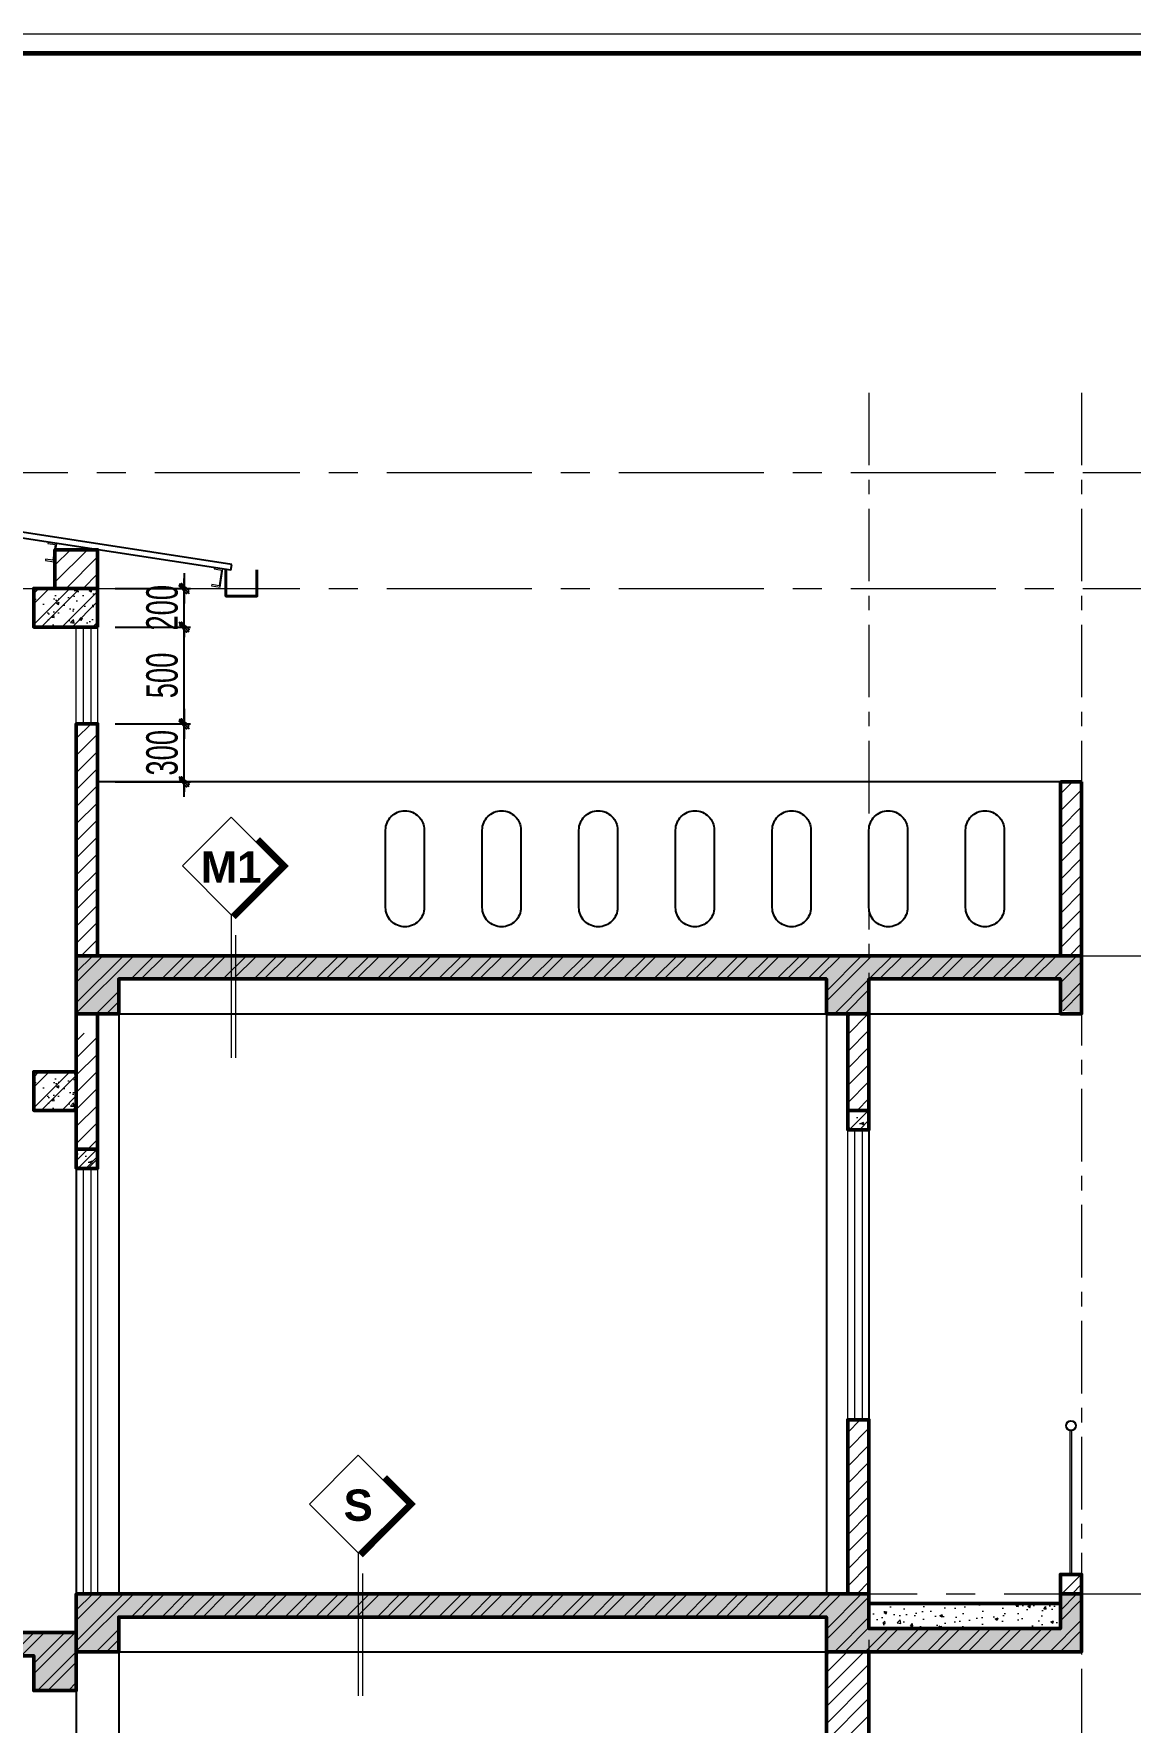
# Model space of a CAD drawing. Header units: millimetres. Extents: x 596422 to 1674380, y -367470 to 58862.
# Drawn here: x 1069045 to 1074717, y -25945 to -17213 of the extents above; entities that cross this region are included whole.
import ezdxf
from ezdxf.enums import TextEntityAlignment as Align

# ---------------------------------------------------------------- set-up
doc = ezdxf.new("R2010")
doc.units = ezdxf.units.MM
doc.header["$LTSCALE"] = 600
doc.header["$MEASUREMENT"] = 0
doc.linetypes.add('CENTER', pattern=[2, 1.25, -0.25, 0.25, -0.25])
doc.linetypes.add('CENTERX2', pattern=[4, 2.5, -0.5, 0.5, -0.5])
doc.layers.get('0').update_dxf_attribs({"lineweight": 0})
doc.layers.get('Defpoints').update_dxf_attribs({"lineweight": 0})
for name, color, linetype, lineweight in [('EG Dim', 8, 'Continuous', 18), ('LC Hatch', 252, 'Continuous', 9), ('LC Net dam2', 6, 'Continuous', 40), ('LC Net thay', 7, 'Continuous', 25), ('NET KY HIEU', 31, 'Continuous', 20), ('NET THEP', 1, 'Continuous', 20), ('NETTHAY', 253, 'Continuous', 25), ('truc', 76, 'CENTER', 9), ('VAT DUNG TV', 253, 'Continuous', 9), ('wall', 30, 'Continuous', 50)]:
    doc.layers.add(name, color=color, linetype=linetype, lineweight=lineweight)
doc.layers.add('Khungten_LCDI', color=7, linetype='Continuous')
doc.layers.add('Kichthuoc', color=9, linetype='Continuous')
doc.styles.add('CHU TO', font='VHARIALB.TTF')
doc.styles.add('HOATBIF', font='hoatbif.shx', dxfattribs={"width": 0.65})
doc.styles.add('Khungten', font='VHAVAN.TTF', dxfattribs={"width": 0.9, "height": 5000})
doc.styles.add('Title', font='VHAVAN.TTF', dxfattribs={"width": 0.8})
doc.dimstyles.new('1-100', dxfattribs={"dimscale": 300, "dimtxt": 1.2, "dimasz": 0.25, "dimexe": 0.5, "dimexo": 0, "dimgap": 0.3, "dimtad": 1, "dimdec": 0, "dimzin": 0, "dimdsep": 46, "dimtxsty": 'HOATBIF', "dimblk1": 'DOT', "dimblk2": 'DOT', "dimsah": 1, "dimcen": -1, "dimdle": 1, "dimclrd": 256, "dimclre": 256, "dimclrt": 4, "dimadec": 3, "dimazin": 2, "dimtfac": 0.333333, "dimtdec": 0, "dimtix": 1, "dimtmove": 2, "dimatfit": 3, "dimldrblk": 'DOT', "dimfxl": 1, "dimtvp": 0.833333, "dimtolj": 1, "dimtzin": 0, "dimarcsym": 0})
pattern_1 = [(50, (337797.23, 0), (143.452037, -12.550427), [15, -165]), (355, (337797.23, 0), (-27.750267, 150.438427), [12, -132]), (100.4514, (337809.18, -1.05), (115.701876, 137.887908), [12.748038, -140.228422]), (46.1842, (337797.23, 40), (213.44821, -33.103803), [22.5, -247.5]), (96.6356, (337815.02, 37.24), (186.93254, 194.823574), [19.12206, -210.3426]), (351.1842, (337797.23, 40), (186.93239, 194.82372), [18, -198]), (21, (337817.23, 30), (119.38141, -80.523778), [15, -165]), (326, (337817.23, 30), (48.663066, 145.03001), [12, -132]), (71.4514, (337827.18, 23.29), (168.044526, 64.5061), [12.748038, -140.228422]), (37.5, (337797.23, 0), (2.431971, 66.5787708), [0, -130.4, 0, -134, 0, -132.5]), (7.5, (337797.23, 0), (52.6139075, 78.8823424), [0, -76.4, 0, -127.4, 0, -50.5]), (327.5, (337752.63, 0), (106.7644872, -4.5109743), [0, -50, 0, -156, 0, -207]), (317.5, (337732.63, 0), (116.637234, 20.020996), [0, -65, 0, -103.6, 0, -147])]

# ---------------------------------------------------------------- blocks, each defined once
blk = doc.blocks.new('DOT')
at = {"layer": 'Kichthuoc'}
blk.add_line((-3, 0), (3, 0), dxfattribs=at)
at = {"layer": 'Kichthuoc', "color": 4}
blk.add_line((-1, -1), (1, 1), dxfattribs=at)
blk.add_lwpolyline([(0.5, 1), (-1, -0.5), (-0.5, -1), (1, 0.5)], close=True, dxfattribs=at)
blk = doc.blocks.new('*D659')
at = {"layer": 'Defpoints', "color": 0, "transparency": 16777216}
for p in [(1069466.6, -20281.1), (1069823.2, -20281.1), (1069466.6, -20781.1)]:
    blk.add_point(p, dxfattribs=at)
at = {"layer": 'EG Dim', "lineweight": -2, "transparency": 16777216}
for p, q in [((1069466.6, -20281.1), (1069855.7, -20281.1)), ((1069823.2, -20755.1), (1069823.2, -20307.1)), ((1069466.6, -20781.1), (1069855.7, -20781.1))]:
    blk.add_line(p, q, dxfattribs=at)
at = {"layer": 'EG Dim', "lineweight": -2, "transparency": 16777216, "xscale": 26, "yscale": 26, "zscale": 26}
for p, rotation in [((1069823.2, -20281.1), 90), ((1069823.2, -20781.1), 270)]:
    blk.add_blockref('DOT', p, dxfattribs=dict(at, rotation=rotation))
at = {"layer": 'EG Dim', "color": 4, "transparency": 16777216, "insert": (1069709.5, -20531.1), "char_height": 162.5, "attachment_point": 5, "rotation": 90, "style": 'HOATBIF'}
blk.add_mtext('\\A1;500', dxfattribs=at)
blk = doc.blocks.new('_Dot')
at = {"color": 0, "linetype": 'ByBlock', "lineweight": -2}
blk.add_line((-0.5, 0), (-1, 0), dxfattribs=at)
at = {"color": 0, "linetype": 'ByBlock', "const_width": 0.5}
blk.add_lwpolyline([(-0.25, 0, 1), (0.25, 0, 1)], format="xyb", close=True, dxfattribs=at)
blk = doc.blocks.new('*D660')
at = {"layer": 'Defpoints', "color": 0, "transparency": 16777216}
for p in [(1069466.6, -20081.1), (1069823.2, -20081.1), (1069466.6, -20281.1)]:
    blk.add_point(p, dxfattribs=at)
at = {"layer": 'EG Dim', "lineweight": -2, "transparency": 16777216}
for p, q in [((1069466.6, -20081.1), (1069855.7, -20081.1)), ((1069823.2, -20055.1), (1069823.2, -20029.1)), ((1069823.2, -20281.1), (1069823.2, -20081.1)), ((1069466.6, -20281.1), (1069855.7, -20281.1)), ((1069823.2, -20307.1), (1069823.2, -20333.1))]:
    blk.add_line(p, q, dxfattribs=at)
at = {"layer": 'EG Dim', "lineweight": -2, "transparency": 16777216, "xscale": 26, "yscale": 26, "zscale": 26}
for p, rotation in [((1069823.2, -20081.1), 270), ((1069823.2, -20281.1), 90)]:
    blk.add_blockref('DOT', p, dxfattribs=dict(at, rotation=rotation))
at = {"layer": 'EG Dim', "color": 4, "transparency": 16777216, "insert": (1069709.5, -20181.1), "char_height": 162.5, "attachment_point": 5, "rotation": 90, "style": 'HOATBIF'}
blk.add_mtext('\\A1;200', dxfattribs=at)
blk = doc.blocks.new('LCDI-new')
at = {"layer": 'Defpoints', "lineweight": 0}
blk.add_lwpolyline([(-1626044.71, 488105.01), (-1626044.71, 488402.01), (-1625624.71, 488402.01), (-1625624.71, 488105.01)], close=True, dxfattribs=at)
at = {"layer": 'Khungten_LCDI', "color": 5, "lineweight": 60}
blk.add_lwpolyline([(-1626032.71, 488107.01), (-1626032.71, 488400.01), (-1625626.71, 488400.01), (-1625626.71, 488107.01)], close=True, dxfattribs=at)
at = {"color": 2, "style": 'Title', "width": 1.824646}
for tag, p, p2 in [('TENBANVE1', (-1625663.58, 488164.65), (-1625629.32, 488164.65)), ('TENBANVE2', (-1625663.58, 488157.89), (-1625629.32, 488157.89))]:
    blk.add_attdef(tag, text='', height=2.5, dxfattribs=at).set_placement(p, p2, align=Align.FIT)
at = {"color": 7, "style": 'Khungten', "width": 0.8}
for tag, p in [('REVISION', (-1625637.72, 488146.05)), ('NGAYHT', (-1625637.25, 488137.42))]:
    blk.add_attdef(tag, text='', height=2, dxfattribs=at).set_placement(p, align=Align.CENTER)
at = {"color": 2, "style": 'Title', "width": 0.7}
blk.add_attdef('SOBANVE', text='', height=2.5, dxfattribs=at).set_placement((-1625637.09, 488114.55), align=Align.CENTER)
blk = doc.blocks.new('*U238')
at = {"layer": 'NET KY HIEU', "color": 1, "lineweight": -2, "ltscale": 600}
blk.add_line((30, -145), (30, -1009), dxfattribs=at)
blk.add_wipeout([(0, 688), (-344, 344), (0, 0), (344, 344)])
at = {"layer": 'NET KY HIEU', "color": 7, "lineweight": -2, "ltscale": 600}
blk.add_line((0, 0), (0, -1009), dxfattribs=at)
at = {"layer": 'NET KY HIEU', "color": 7, "linetype": 'Continuous', "lineweight": -2}
blk.add_lwpolyline([(0, 0), (344, 344), (0, 688), (-344, 344)], close=True, dxfattribs=at)
at = {"layer": 'NET KY HIEU', "linetype": 'Continuous', "lineweight": -2, "const_width": 44.2}
blk.add_lwpolyline([(16, -16), (375, 344), (188, 532)], dxfattribs=at)
at = {"layer": 'NET KY HIEU', "color": 4, "lineweight": -2, "style": 'CHU TO'}
blk.add_attdef('N1', text='', height=221, dxfattribs=at).set_placement((0, 336), align=Align.MIDDLE)
blk = doc.blocks.new('*D701')
at = {"layer": 'Defpoints', "color": 0, "transparency": 16777216}
for p in [(1069466.6, -20781.1), (1069823.2, -20781.1), (1069466.6, -21081)]:
    blk.add_point(p, dxfattribs=at)
at = {"layer": 'EG Dim', "lineweight": -2, "transparency": 16777216}
for p, q in [((1069466.6, -20781.1), (1069855.7, -20781.1)), ((1069823.2, -20755.1), (1069823.2, -20729.1)), ((1069823.2, -21081), (1069823.2, -20781.1)), ((1069466.6, -21081), (1069855.7, -21081)), ((1069823.2, -21107), (1069823.2, -21133))]:
    blk.add_line(p, q, dxfattribs=at)
at = {"layer": 'EG Dim', "lineweight": -2, "transparency": 16777216, "xscale": 26, "yscale": 26, "zscale": 26}
for p, rotation in [((1069823.2, -20781.1), 270), ((1069823.2, -21081), 90)]:
    blk.add_blockref('DOT', p, dxfattribs=dict(at, rotation=rotation))
at = {"layer": 'EG Dim', "color": 4, "transparency": 16777216, "insert": (1069709.5, -20931.1), "char_height": 162.5, "attachment_point": 5, "rotation": 90, "style": 'HOATBIF'}
blk.add_mtext('\\A1;300', dxfattribs=at)

msp = doc.modelspace()

# ---------------------------------------------------------------- hatches: boundary and pattern name
at = {"layer": 'LC Hatch', "ltscale": 2}
h = msp.add_hatch(dxfattribs=at)
h.set_pattern_fill('ANSI31', color=256, scale=500, double=1)
h.set_pattern_definition([(45, (-574694.494, -209380.653), (-44.1941738, 44.1941738), [])])
h.paths.add_polyline_path([(1069375.2, -19881.1), (1069155.2, -19881.1), (1069155.2, -20081), (1069375.2, -20081.1)])
at = {"layer": 'LC Hatch'}
h = msp.add_hatch(dxfattribs=at)
h.set_pattern_fill('THEP', color=256, scale=300)
h.set_pattern_definition([(45, (355066.26, -16073.24), (-79.549513, 79.549513), []), (45, (355119.29, -16073.24), (-79.549513, 79.549513), [])])
h.paths.add_polyline_path([(1069375.4, -20281.1), (1069045.4, -20281.1), (1069045.2, -20081.1), (1069375.2, -20081.1)])
h = msp.add_hatch(dxfattribs=at)
h.set_pattern_fill('AR-CONC', color=256, scale=20)
h.set_pattern_definition([(50, (355066.26, -16073.24), (143.452037, -12.550427), [15, -165]), (355, (355066.26, -16073.24), (-27.750267, 150.438427), [12, -132]), (100.4514, (355078.21, -16074.28), (115.701876, 137.887908), [12.748038, -140.228422]), (46.1842, (355066.26, -16033.24), (213.44821, -33.103803), [22.5, -247.5]), (96.6356, (355084.04, -16036), (186.93254, 194.823574), [19.12206, -210.3426]), (351.1842, (355066.26, -16033.24), (186.93239, 194.82372), [18, -198]), (21, (355086.26, -16043.24), (119.38141, -80.523778), [15, -165]), (326, (355086.26, -16043.24), (48.663066, 145.03001), [12, -132]), (71.4514, (355096.2, -16049.95), (168.044526, 64.5061), [12.748038, -140.228422]), (37.5, (355066.255, -16073.237), (2.431971, 66.5787708), [0, -130.4, 0, -134, 0, -132.5]), (7.5, (355066.255, -16073.24), (52.6139075, 78.8823424), [0, -76.4, 0, -127.4, 0, -50.5]), (327.5, (355021.655, -16073.237), (106.7644872, -4.5109743), [0, -50, 0, -156, 0, -207]), (317.5, (355001.66, -16073.24), (116.637234, 20.020996), [0, -65, 0, -103.6, 0, -147])])
h.paths.add_polyline_path([(1069375.4, -20281.1), (1069045.4, -20281.1), (1069045.2, -20081.1), (1069375.2, -20081.1)])
at = {"layer": 'LC Hatch', "ltscale": 2}
h = msp.add_hatch(dxfattribs=at)
h.set_pattern_fill('ANSI31', color=256, scale=500, double=1)
h.set_pattern_definition([(45, (-574694.32, -213480.385), (-44.1941738, 44.1941738), [])])
h.paths.add_polyline_path([(1069265.4, -21981.1), (1069375.4, -21981.1), (1069375.4, -20781.1), (1069265.3, -20781.1)])
h = msp.add_hatch(dxfattribs=at)
h.set_pattern_fill('ANSI31', color=256, scale=500, double=1)
h.set_pattern_definition([(45, (-569604.41, -211380.35), (-44.1941738, 44.1941738), [])])
h.paths.add_polyline_path([(1074465.3, -21081.1), (1074355.3, -21081.1), (1074355.3, -21981.1), (1074465.3, -21981.1)])
at = {"layer": 'LC Hatch'}
h = msp.add_hatch(dxfattribs=at)
h.set_pattern_fill('THEP', color=256, scale=300)
h.set_pattern_definition([(45, (337797.23, 3300), (-79.549513, 79.549513), []), (45, (337850.26, 3300), (-79.549513, 79.549513), [])])
h.paths.add_polyline_path([(1073365.5, -22101.1), (1073365.5, -22101), (1074355.3, -22101), (1074355.3, -22263), (1074465.4, -22281), (1074465.4, -21981), (1074355.4, -21981), (1074355.4, -21981), (1073365.4, -21981.1), (1073365.4, -21981.1), (1069265.4, -21981.1), (1069265.4, -22281.1), (1069485.4, -22281.1), (1069485.4, -22101.1), (1073145.4, -22101.1), (1073145.4, -22281.1), (1073365.4, -22281.1), (1073365.4, -22101)])
h = msp.add_hatch(dxfattribs=at)
h.set_pattern_fill('AR-CONC', color=256, scale=20)
h.set_pattern_definition([(50, (337797.23, 3300), (143.452037, -12.550427), [15, -165]), (355, (337797.23, 3300), (-27.750267, 150.438427), [12, -132]), (100.4514, (337809.18, 3298.95), (115.701876, 137.887908), [12.748038, -140.228422]), (46.1842, (337797.23, 3340), (213.44821, -33.103803), [22.5, -247.5]), (96.6356, (337815.02, 3337.24), (186.93254, 194.823574), [19.12206, -210.3426]), (351.1842, (337797.23, 3340), (186.93239, 194.82372), [18, -198]), (21, (337817.23, 3330), (119.38141, -80.523778), [15, -165]), (326, (337817.23, 3330), (48.663066, 145.03001), [12, -132]), (71.4514, (337827.18, 3323.29), (168.044526, 64.5061), [12.748038, -140.228422]), (37.5, (337797.23, 3300), (2.431971, 66.5787708), [0, -130.4, 0, -134, 0, -132.5]), (7.5, (337797.23, 3300), (52.6139075, 78.8823424), [0, -76.4, 0, -127.4, 0, -50.5]), (327.5, (337752.63, 3300), (106.7644872, -4.5109743), [0, -50, 0, -156, 0, -207]), (317.5, (337732.63, 3300), (116.637234, 20.020996), [0, -65, 0, -103.6, 0, -147])])
h.paths.add_polyline_path([(1073365.5, -22101.1), (1073365.5, -22101), (1074355.3, -22101), (1074355.3, -22263), (1074465.4, -22281), (1074465.4, -21981), (1074355.4, -21981), (1074355.4, -21981), (1073365.4, -21981.1), (1073365.4, -21981.1), (1069265.4, -21981.1), (1069265.4, -22281.1), (1069485.4, -22281.1), (1069485.4, -22101.1), (1073145.4, -22101.1), (1073145.4, -22281.1), (1073365.4, -22281.1), (1073365.4, -22101)])
at = {"layer": 'LC Hatch', "ltscale": 2}
h = msp.add_hatch(dxfattribs=at)
h.set_pattern_fill('ANSI31', color=256, scale=500, double=1)
h.set_pattern_definition([(45, (-570704.13, -214480.366), (-44.1941738, 44.1941738), [])])
h.paths.add_polyline_path([(1073255.6, -22781.1), (1073365.5, -22781.1), (1073365.5, -22281.1), (1073255.6, -22281.1)])
h = msp.add_hatch(dxfattribs=at)
h.set_pattern_fill('ANSI31', color=256, scale=500, double=1)
h.set_pattern_definition([(45, (-574694.27, -214780.37), (-44.1941738, 44.1941738), [])])
h.paths.add_polyline_path([(1069265.4, -23081.1), (1069375.4, -23081.1), (1069375.2, -22381.1), (1069265.4, -22381.1)])
at = {"layer": 'LC Hatch'}
h = msp.add_hatch(dxfattribs=at)
h.set_pattern_fill('THEP', color=256, scale=300)
h.set_pattern_definition([(45, (355066.26, -18573.24), (-79.549513, 79.549513), []), (45, (355119.29, -18573.24), (-79.549513, 79.549513), [])])
h.paths.add_polyline_path([(1069265.4, -22781.1), (1069045.4, -22781.1), (1069045.2, -22581.1), (1069265.4, -22581.1)])
h = msp.add_hatch(dxfattribs=at)
h.set_pattern_fill('AR-CONC', color=256, scale=20)
h.set_pattern_definition([(50, (355066.26, -18573.24), (143.452037, -12.550427), [15, -165]), (355, (355066.26, -18573.24), (-27.750267, 150.438427), [12, -132]), (100.4514, (355078.21, -18574.28), (115.701876, 137.887908), [12.748038, -140.228422]), (46.1842, (355066.26, -18533.24), (213.44821, -33.103803), [22.5, -247.5]), (96.6356, (355084.04, -18536), (186.93254, 194.823574), [19.12206, -210.3426]), (351.1842, (355066.26, -18533.24), (186.93239, 194.82372), [18, -198]), (21, (355086.26, -18543.24), (119.38141, -80.523778), [15, -165]), (326, (355086.26, -18543.24), (48.663066, 145.03001), [12, -132]), (71.4514, (355096.2, -18549.95), (168.044526, 64.5061), [12.748038, -140.228422]), (37.5, (355066.255, -18573.237), (2.431971, 66.5787708), [0, -130.4, 0, -134, 0, -132.5]), (7.5, (355066.255, -18573.24), (52.6139075, 78.8823424), [0, -76.4, 0, -127.4, 0, -50.5]), (327.5, (355021.655, -18573.237), (106.7644872, -4.5109743), [0, -50, 0, -156, 0, -207]), (317.5, (355001.66, -18573.24), (116.637234, 20.020996), [0, -65, 0, -103.6, 0, -147])])
h.paths.add_polyline_path([(1069265.4, -22781.1), (1069045.4, -22781.1), (1069045.2, -22581.1), (1069265.4, -22581.1)])
h = msp.add_hatch(dxfattribs=at)
h.set_pattern_fill('AR-CONC', color=256, scale=20)
h.set_pattern_definition([(50, (346787.18, 3500.04), (143.452037, -12.550427), [15, -165]), (355, (346787.18, 3500.04), (-27.750267, 150.438427), [12, -132]), (100.4514, (346799.13, 3498.99), (115.701876, 137.887908), [12.748038, -140.228422]), (46.1842, (346787.18, 3540.04), (213.44821, -33.103803), [22.5, -247.5]), (96.6356, (346804.97, 3537.28), (186.93254, 194.823574), [19.12206, -210.3426]), (351.1842, (346787.18, 3540.04), (186.93239, 194.82372), [18, -198]), (21, (346807.18, 3530.04), (119.38141, -80.523778), [15, -165]), (326, (346807.18, 3530.04), (48.663066, 145.03001), [12, -132]), (71.4514, (346817.13, 3523.33), (168.044526, 64.5061), [12.748038, -140.228422]), (37.5, (346787.18, 3500.036), (2.431971, 66.5787708), [0, -130.4, 0, -134, 0, -132.5]), (7.5, (346787.18, 3500.036), (52.6139075, 78.8823424), [0, -76.4, 0, -127.4, 0, -50.5]), (327.5, (346742.58, 3500.036), (106.7644872, -4.5109743), [0, -50, 0, -156, 0, -207]), (317.5, (346722.58, 3500.04), (116.637234, 20.020996), [0, -65, 0, -103.6, 0, -147])])
h.paths.add_polyline_path([(1073255.4, -22781.1), (1073255.4, -22831.1), (1073255.5, -22831.1), (1073255.4, -22881.1), (1073365.4, -22881.1), (1073365.4, -22781.1)])
h = msp.add_hatch(dxfattribs=at)
h.set_pattern_fill('THEP', color=256, scale=300)
h.set_pattern_definition([(45, (346787.18, 3500.04), (-79.549513, 79.549513), []), (45, (346840.21, 3500.04), (-79.549513, 79.549513), [])])
h.paths.add_polyline_path([(1073255.4, -22781.1), (1073255.4, -22831.1), (1073255.5, -22831.1), (1073255.4, -22881.1), (1073365.4, -22881.1), (1073365.4, -22781.1)])
h = msp.add_hatch(dxfattribs=at)
h.set_pattern_fill('AR-CONC', color=256, scale=20)
h.set_pattern_definition([(50, (342797.12, 3299.98), (143.452037, -12.550427), [15, -165]), (355, (342797.12, 3299.98), (-27.750267, 150.438427), [12, -132]), (100.4514, (342809.08, 3298.94), (115.701876, 137.887908), [12.748038, -140.228422]), (46.1842, (342797.12, 3339.98), (213.44821, -33.103803), [22.5, -247.5]), (96.6356, (342814.9, 3337.22), (186.93254, 194.823574), [19.12206, -210.3426]), (351.1842, (342797.12, 3339.98), (186.93239, 194.82372), [18, -198]), (21, (342817.12, 3329.98), (119.38141, -80.523778), [15, -165]), (326, (342817.12, 3329.98), (48.663066, 145.03001), [12, -132]), (71.4514, (342827.07, 3323.27), (168.044526, 64.5061), [12.748038, -140.228422]), (37.5, (342797.12, 3299.983), (2.431971, 66.5787708), [0, -130.4, 0, -134, 0, -132.5]), (7.5, (342797.12, 3299.98), (52.6139075, 78.8823424), [0, -76.4, 0, -127.4, 0, -50.5]), (327.5, (342752.52, 3299.983), (106.7644872, -4.5109743), [0, -50, 0, -156, 0, -207]), (317.5, (342732.52, 3299.98), (116.637234, 20.020996), [0, -65, 0, -103.6, 0, -147])])
h.paths.add_polyline_path([(1069265.4, -22981.1), (1069265.4, -23081.1), (1069375.4, -23081.1), (1069375.4, -22981.1)])
h = msp.add_hatch(dxfattribs=at)
h.set_pattern_fill('THEP', color=256, scale=300)
h.set_pattern_definition([(45, (342797.12, 3299.98), (-79.549513, 79.549513), []), (45, (342850.16, 3299.98), (-79.549513, 79.549513), [])])
h.paths.add_polyline_path([(1069265.4, -22981.1), (1069265.4, -23081.1), (1069375.4, -23081.1), (1069375.4, -22981.1)])
at = {"layer": 'LC Hatch', "ltscale": 2}
h = msp.add_hatch(dxfattribs=at)
h.set_pattern_fill('ANSI31', color=256, scale=500, double=1)
h.set_pattern_definition([(45, (-570704.194, -216980.32), (-44.1941738, 44.1941738), [])])
h.paths.add_polyline_path([(1073255.5, -25281.1), (1073365.5, -25281.1), (1073365.4, -24381.1), (1073255.3, -24381.1)])
at = {"layer": 'LC Hatch'}
h = msp.add_hatch(dxfattribs=at)
h.set_pattern_fill('THEP', color=256, scale=300)
h.set_pattern_definition([(45, (347887.13, 1100.08), (-79.549513, 79.549513), []), (45, (347940.16, 1100.08), (-79.549513, 79.549513), [])])
h.paths.add_polyline_path([(1074355.3, -25181), (1074355.3, -25231), (1074355.4, -25231), (1074355.3, -25281), (1074465.3, -25281), (1074465.3, -25181)])
h = msp.add_hatch(dxfattribs=at)
h.set_pattern_fill('THEP', color=256, scale=300)
h.set_pattern_definition([(45, (337797.23, 0), (-79.549513, 79.549513), []), (45, (337850.26, 0), (-79.549513, 79.549513), [])])
h.paths.add_polyline_path([(1073365.4, -25581), (1074465.4, -25581), (1074465.4, -25281), (1074355.4, -25281), (1074355.4, -25461), (1073365.4, -25461), (1073365.4, -25281.1), (1069265.4, -25281.1), (1069265.4, -25581.1), (1069485.4, -25581.1), (1069485.4, -25401.1), (1073145.4, -25401.1), (1073145.4, -25581.1), (1073365.4, -25581.1)])
h = msp.add_hatch(dxfattribs=at)
h.set_pattern_fill('AR-CONC', color=256, scale=20)
h.set_pattern_definition(pattern_1)
h.paths.add_polyline_path([(1073365.4, -25581), (1074465.4, -25581), (1074465.4, -25281), (1074355.4, -25281), (1074355.4, -25461), (1073365.4, -25461), (1073365.4, -25281.1), (1069265.4, -25281.1), (1069265.4, -25581.1), (1069485.4, -25581.1), (1069485.4, -25401.1), (1073145.4, -25401.1), (1073145.4, -25581.1), (1073365.4, -25581.1)])
h = msp.add_hatch(dxfattribs=at)
h.set_pattern_fill('AR-CONC', color=256, scale=20)
h.set_pattern_definition(pattern_1)
h.paths.add_polyline_path([(1074355.4, -25331.1), (1073365.5, -25331.1), (1073365.4, -25461), (1074355.4, -25461)])
h = msp.add_hatch(dxfattribs=at)
h.set_pattern_fill('AR-CONC', color=256, scale=20)
h.set_pattern_definition([(50, (350286.35, -18273.25), (143.452037, -12.550427), [15, -165]), (355, (350286.35, -18273.25), (-27.750267, 150.438427), [12, -132]), (100.4514, (350298.3, -18274.3), (115.701876, 137.887908), [12.748038, -140.228422]), (46.1842, (350286.35, -18233.25), (213.44821, -33.103803), [22.5, -247.5]), (96.6356, (350304.14, -18236), (186.93254, 194.823574), [19.12206, -210.3426]), (351.1842, (350286.35, -18233.25), (186.93239, 194.82372), [18, -198]), (21, (350306.35, -18243.25), (119.38141, -80.523778), [15, -165]), (326, (350306.35, -18243.25), (48.663066, 145.03001), [12, -132]), (71.4514, (350316.3, -18249.96), (168.044526, 64.5061), [12.748038, -140.228422]), (37.5, (350286.35, -18273.25), (2.431971, 66.5787708), [0, -130.4, 0, -134, 0, -132.5]), (7.5, (350286.35, -18273.25), (52.6139075, 78.8823424), [0, -76.4, 0, -127.4, 0, -50.5]), (327.5, (350241.75, -18273.25), (106.7644872, -4.5109743), [0, -50, 0, -156, 0, -207]), (317.5, (350221.75, -18273.25), (116.637234, 20.020996), [0, -65, 0, -103.6, 0, -147])])
h.paths.add_polyline_path([(1069265.4, -25481.1), (1065075.5, -25481.1), (1065075.5, -25781.1), (1065295.5, -25781.1), (1065295.5, -25601.1), (1069045.4, -25601.1), (1069045.4, -25781.1), (1069265.4, -25781.1)])
h = msp.add_hatch(dxfattribs=at)
h.set_pattern_fill('THEP', color=256, scale=300)
h.set_pattern_definition([(45, (350286.35, -18273.25), (-79.549513, 79.549513), []), (45, (350339.38, -18273.25), (-79.549513, 79.549513), [])])
h.paths.add_polyline_path([(1069265.4, -25481.1), (1065075.5, -25481.1), (1065075.5, -25781.1), (1065295.5, -25781.1), (1065295.5, -25601.1), (1069045.4, -25601.1), (1069045.4, -25781.1), (1069265.4, -25781.1)])
at = {"layer": 'LC Hatch', "ltscale": 2}
h = msp.add_hatch(dxfattribs=at)
h.set_pattern_fill('ANSI31', color=256, scale=500, double=1)
h.set_pattern_definition([(45, (-570814.09, -217780.35), (-44.1941738, 44.1941738), [])])
h.paths.add_polyline_path([(1073145.6, -26081.1), (1073365.4, -26081.1), (1073365.5, -25581.1), (1073145.6, -25581.1)])

# ---------------------------------------------------------------- linework, layer by layer
at = {"layer": 'LC Hatch'}
for p, q in [((1074405.4, -25181), (1074405.4, -24435.5)), ((1074415.4, -25181), (1074415.4, -24435.5))]:
    msp.add_line(p, q, dxfattribs=at)
at = {"layer": 'LC Net dam2', "ltscale": 2}
msp.add_lwpolyline([(1070039.7, -19985.2), (1070039.7, -20121.1), (1070199.7, -20121.1), (1070199.7, -19985.2)], dxfattribs=at)
at = {"layer": 'LC Net thay'}
for p, q in [((1070069.7, -19957.2), (1066765.3, -19450.8)), ((1070065.2, -19986.9), (1066765.4, -19481.1)), ((1070065.2, -19986.9), (1070069.7, -19957.2)), ((1074465.3, -21081.1), (1069375.2, -21082.1)), ((1069485.4, -22281.1), (1069485.4, -25281.1)), ((1069485.4, -22281.1), (1074465.3, -22281.1)), ((1073145.5, -22281), (1073145.5, -25281.1)), ((1073365.5, -22281.1), (1073365.5, -25281.1)), ((1069265.4, -22781.1), (1069265.4, -25681.1)), ((1069485.4, -25581.1), (1069485.4, -28581.1)), ((1069485.4, -25581.1), (1073145.4, -25581.1)), ((1073145.5, -25581.1), (1073145.5, -28581.1)), ((1073365.5, -25581.1), (1073365.5, -28581.1)), ((1069265.4, -25781), (1069265.4, -28581.1))]:
    msp.add_line(p, q, dxfattribs=at)
msp.add_circle((1074410.4, -24411), 25, dxfattribs=at)
at = {"layer": 'NET THEP'}
for points in [[(1069106.5, -19929.5), (1069105.5, -19936.1), (1069149.5, -19942.9), (1069163.9, -19848.7), (1069119.9, -19842), (1069118.9, -19848.6), (1069156.3, -19854.3), (1069143.9, -19935.3), (1069106.5, -19929.5)], [(1069966.4, -20061.3), (1069965.4, -20067.9), (1070009.4, -20074.7), (1070023.9, -19980.5), (1069979.8, -19973.8), (1069978.8, -19980.4), (1070016.3, -19986.1), (1070003.8, -20067.1), (1069966.4, -20061.3)]]:
    msp.add_lwpolyline(points, dxfattribs=at)
at = {"layer": 'NETTHAY'}
for points in [[(1070965.3, -21231.1), (1070965.3, -21231.1, -0.414214), (1071065.3, -21331.1), (1071065.3, -21731.1, -0.414214), (1070965.3, -21831.1), (1070965.3, -21831.1, -0.414214), (1070865.3, -21731.1), (1070865.3, -21331.1, -0.414214)], [(1071465.3, -21231.1), (1071465.3, -21231.1, -0.414214), (1071565.3, -21331.1), (1071565.3, -21731.1, -0.414214), (1071465.3, -21831.1), (1071465.3, -21831.1, -0.414214), (1071365.3, -21731.1), (1071365.3, -21331.1, -0.414214)], [(1071965.3, -21231.1), (1071965.3, -21231.1, -0.414214), (1072065.3, -21331.1), (1072065.3, -21731.1, -0.414214), (1071965.3, -21831.1), (1071965.3, -21831.1, -0.414214), (1071865.3, -21731.1), (1071865.3, -21331.1, -0.414214)], [(1072465.3, -21231.1), (1072465.3, -21231.1, -0.414214), (1072565.3, -21331.1), (1072565.3, -21731.1, -0.414214), (1072465.3, -21831.1), (1072465.3, -21831.1, -0.414214), (1072365.3, -21731.1), (1072365.3, -21331.1, -0.414214)], [(1072965.3, -21231.1), (1072965.3, -21231.1, -0.414214), (1073065.3, -21331.1), (1073065.3, -21731.1, -0.414214), (1072965.3, -21831.1), (1072965.3, -21831.1, -0.414214), (1072865.3, -21731.1), (1072865.3, -21331.1, -0.414214)], [(1073465.3, -21231.1), (1073465.3, -21231.1, -0.414214), (1073565.3, -21331.1), (1073565.3, -21731.1, -0.414214), (1073465.3, -21831.1), (1073465.3, -21831.1, -0.414214), (1073365.3, -21731.1), (1073365.3, -21331.1, -0.414214)], [(1073965.3, -21231.1), (1073965.3, -21231.1, -0.414214), (1074065.3, -21331.1), (1074065.3, -21731.1, -0.414214), (1073965.3, -21831.1), (1073965.3, -21831.1, -0.414214), (1073865.3, -21731.1), (1073865.3, -21331.1, -0.414214)]]:
    msp.add_lwpolyline(points, format="xyb", close=True, dxfattribs=at)
at = {"layer": 'truc', "ltscale": 0.5}
for p, q in [((1073365.1, -19069.4), (1073365.6, -29972.7)), ((1074465.1, -19069.4), (1074465.6, -29772.7))]:
    msp.add_line(p, q, dxfattribs=at)
at = {"layer": 'truc', "linetype": 'CENTERX2', "ltscale": 0.5}
for p, q in [((1062472.2, -19481.1), (1076972.2, -19481.1)), ((1062472.2, -20081.1), (1076972.2, -20081.1)), ((1069265.3, -21981.1), (1076972.2, -21981.1)), ((1069265.4, -25281.1), (1076972.2, -25281.1))]:
    msp.add_line(p, q, dxfattribs=at)
at = {"layer": 'VAT DUNG TV'}
for p, q in [((1069300.3, -20281.1), (1069300.4, -20781.1)), ((1069340.3, -20281.1), (1069340.4, -20781.1)), ((1073290.3, -22881.1), (1073290.4, -24381.1)), ((1073330.3, -22881.1), (1073330.4, -24381.1)), ((1069300.4, -23081.1), (1069300.4, -25281.1)), ((1069340.4, -23081.1), (1069340.4, -25281.1))]:
    msp.add_line(p, q, dxfattribs=at)
for points in [[(1069265.4, -20281.1), (1069375.4, -20281.1), (1069375.4, -20781.1), (1069265.4, -20781.1)], [(1073255.4, -22881.1), (1073365.4, -22881.1), (1073365.4, -24381.1), (1073255.4, -24381.1)], [(1069265.4, -23081.1), (1069375.4, -23081.1), (1069375.4, -25281.1), (1069265.4, -25281.1)]]:
    msp.add_lwpolyline(points, close=True, dxfattribs=at)
at = {"layer": 'wall'}
for p, q in [((1069265.3, -20781.1), (1069375.4, -20781.1)), ((1074355.3, -21081.1), (1074465.2, -21081.1)), ((1073365.5, -22281.1), (1073365.5, -22101)), ((1073255.4, -22881.1), (1073365.4, -22881.1)), ((1069265.3, -23081.1), (1069375.4, -23081.1)), ((1074355.3, -25281), (1074465.3, -25281))]:
    msp.add_line(p, q, dxfattribs=at)
at = {"layer": 'wall', "ltscale": 2}
msp.add_line((1073365.5, -25331.1), (1074355.4, -25331.1), dxfattribs=at)
at = {"layer": 'wall'}
for points in [[(1069375.2, -20081.1), (1069375.2, -19881.1), (1069155.2, -19881.1), (1069155.2, -20081.1)], [(1069375.4, -20281.1), (1069045.4, -20281.1), (1069045.4, -20081.1), (1069375.4, -20081.1)], [(1069265.4, -22781.1), (1069045.4, -22781.1), (1069045.4, -22581.1), (1069265.4, -22581.1)], [(1073365.5, -22831.1), (1073365.5, -22881.1), (1073255.4, -22881.1), (1073255.5, -22831.1), (1073255.4, -22831.1), (1073255.4, -22781.1), (1073365.5, -22781.1)], [(1069375.4, -23031.1), (1069375.4, -23081.1), (1069265.4, -23081.1), (1069265.4, -23031.1), (1069265.4, -23031.1), (1069265.4, -22981.1), (1069375.4, -22981.1)], [(1074465.4, -25231), (1074465.4, -25281), (1074355.3, -25281), (1074355.4, -25231), (1074355.3, -25231), (1074355.3, -25181), (1074465.4, -25181)]]:
    msp.add_lwpolyline(points, close=True, dxfattribs=at)
for points in [[(1069375.4, -21981.1), (1069375.2, -20781.1), (1069265.4, -20781.1), (1069265.4, -21981.1)], [(1074355.3, -21081.1), (1074355.3, -21981.1), (1074465.3, -21981.1), (1074465.3, -21081.1)], [(1069375.4, -22981.1), (1069375.2, -22281.1), (1069265.4, -22281.1), (1069265.4, -22981.1)], [(1073365.5, -22781.1), (1073365.4, -22281.1), (1073255.4, -22281.1), (1073255.4, -22781.1)], [(1073365.5, -25281.1), (1073365.3, -24381.1), (1073255.3, -24381.1), (1073255.5, -25281.1)], [(1073365.6, -26081.1), (1073365.4, -25581.1), (1073145.4, -25581.1), (1073145.6, -26081.1)]]:
    msp.add_lwpolyline(points, dxfattribs=at)
at = {"layer": 'wall', "ltscale": 2}
for points in [[(1073365.3, -21981.1), (1074465.3, -21981), (1074465.3, -22281), (1074355.3, -22281), (1074355.3, -22101), (1073365.3, -22101), (1073365.3, -22281.1), (1073145.3, -22281.1), (1073145.3, -22101.1), (1069485.3, -22101.1), (1069485.3, -22281.1), (1069265.3, -22281.1), (1069265.3, -21981.1), (1074465.3, -21981)], [(1073365.4, -25581), (1074465.4, -25581), (1074465.4, -25281), (1074355.4, -25281), (1074355.4, -25461), (1073365.4, -25461), (1073365.4, -25281.1), (1069265.4, -25281.1), (1069265.4, -25581.1), (1069485.4, -25581.1), (1069485.4, -25401.1), (1073145.4, -25401.1), (1073145.4, -25581.1), (1073365.4, -25581.1), (1073365.4, -25581)]]:
    msp.add_lwpolyline(points, dxfattribs=at)
msp.add_lwpolyline([(1069265.4, -25481), (1065075.5, -25481.1), (1065075.5, -25781.1), (1065295.5, -25781.1), (1065295.5, -25601.1), (1069045.4, -25601), (1069045.4, -25781), (1069265.4, -25781)], close=True, dxfattribs=at)

# ---------------------------------------------------------------- block references
at = {"layer": 'Kichthuoc', "xscale": 50.00000000005321, "yscale": 50.00000000005321, "zscale": 50.00000000005321}
msp.add_blockref('LCDI-new', (82363054.1, -24437313), dxfattribs=at)

# ---------------------------------------------------------------- dimensions: what is measured, and where the dimension line sits
at = {"layer": 'EG Dim'}
for base, p1, p2, picture, middle in [((1069823.2, -20081.1), (1069466.6, -20281.1), (1069466.6, -20081.1), '*D660', (1069709.5, -20181.1)), ((1069823.2, -20281.1), (1069466.6, -20781.1), (1069466.6, -20281.1), '*D659', (1069709.5, -20531.1)), ((1069823.2, -20781.1), (1069466.6, -21081), (1069466.6, -20781.1), '*D701', (1069709.5, -20931.1))]:
    dim = msp.add_linear_dim(base=base, p1=p1, p2=p2, angle=90, dimstyle='1-100', override={"dimscale": 65, "dimtxt": 2.5, "dimasz": 0.4, "dimgap": 0.5}, dxfattribs=at)
    dim.commit()
    dim.dimension.update_dxf_attribs({"geometry": picture, "text_midpoint": middle})

# ---------------------------------------------------------------- next in the draw order: block references
at = {"xscale": 0.7333333333604968, "yscale": 0.7333333333604968, "zscale": 0.7333333333604968}
for p, values in [((1070066.2, -21768.9), {'N1': 'm1'}), ((1070723.8, -25068.9), {'N1': 's'})]:
    msp.add_blockref('*U238', p, dxfattribs=at).add_auto_attribs(values)

doc.saveas('drawing.dxf')
